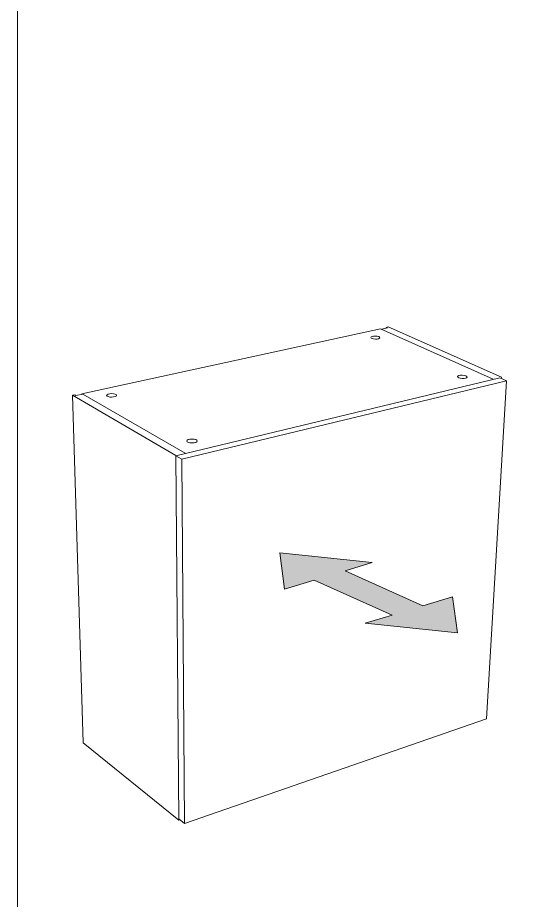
# Model space of a CAD drawing. Header units: metres. Extents: x -11.5 to 7.4, y -3.8 to 5.9.
# Drawn here: x 4.0055 to 4.1546, y -1.1991 to -0.9435 of the extents above; entities that cross this region are included whole.
import ezdxf

# ---------------------------------------------------------------- set-up
doc = ezdxf.new("R2010")
doc.units = ezdxf.units.M
doc.header["$MEASUREMENT"] = 0
doc.layers.add('PDF15_Geometry_Num_Penna__1_Num_Penna__255', color=255, linetype='Continuous', lineweight=18)
doc.layers.add('PDF15_Geometry_Num_Penna__7_Num_Penna__7', color=7, linetype='Continuous', lineweight=18)

msp = doc.modelspace()

# ---------------------------------------------------------------- hatches: boundary and pattern name
at = {"layer": 'PDF15_Geometry_Num_Penna__7_Num_Penna__7', "linetype": 'Continuous', "lineweight": 18}
msp.add_hatch(color=7, dxfattribs=at).paths.add_polyline_path([(4.091437591897206, -1.1064007205556), (4.113983138766766, -1.116529754663029), (4.106168610451746, -1.118892172199547), (4.132931619309275, -1.121674738876724), (4.131504095036037, -1.111232435673188), (4.122941406409142, -1.113822126867665), (4.10039585953958, -1.103691864253976), (4.108209159348343, -1.101330675223719), (4.081446150490811, -1.098543194521504), (4.08287244625779, -1.108990411750077)])

# ---------------------------------------------------------------- linework, layer by layer
at = {"layer": 'PDF15_Geometry_Num_Penna__1_Num_Penna__255', "color": 255, "linetype": 'Continuous', "lineweight": 18, "flags": 128}
msp.add_lwpolyline([(4.091437591897206, -1.1064007205556), (4.113983138766766, -1.116529754663029), (4.106168610451746, -1.118892172199547), (4.132931619309275, -1.121674738876724), (4.131504095036037, -1.111232435673188), (4.122941406409142, -1.113822126867665), (4.10039585953958, -1.103691864253976), (4.108209159348343, -1.101330675223719), (4.081446150490811, -1.098543194521504), (4.08287244625779, -1.108990411750077)], close=True, dxfattribs=at)
at = {"layer": 'PDF15_Geometry_Num_Penna__7_Num_Penna__7', "color": 7, "linetype": 'Continuous', "lineweight": 18, "flags": 128}
for points in [[(4.646284581442618, -1.589829850077015), (4.005532571811129, -1.589829850077015), (4.005532571811129, -0.687892495706194), (4.646284581442618, -0.687892495706194)], [(4.091437591897206, -1.1064007205556), (4.113983138766766, -1.116529754663029), (4.106168610451746, -1.118892172199547), (4.132931619309275, -1.121674738876724), (4.131504095036037, -1.111232435673188), (4.122941406409142, -1.113822126867665), (4.10039585953958, -1.103691864253976), (4.108209159348343, -1.101330675223719), (4.081446150490811, -1.098543194521504), (4.08287244625779, -1.108990411750077)]]:
    msp.add_lwpolyline(points, close=True, dxfattribs=at)
for points in [[(4.110675017111888, -1.033673150008628), (4.024142721729842, -1.052432440587213), (4.024146407248621, -1.052568804781989)], [(4.143296403767854, -1.048213504391733), (4.110674648560009, -1.033672904307375)], [(4.110994674440541, -1.033732978263453), (4.11228706302526, -1.033452878836346)], [(4.11228681732401, -1.03345337023885), (4.112297873880342, -1.033203983468225)], [(4.11228681732401, -1.03345337023885), (4.112670111276891, -1.03337228882574)], [(4.112669497023765, -1.033371797423237), (4.112297259627214, -1.033204720571979)], [(4.112297628179091, -1.033204474870729), (4.112851684502008, -1.033085309763582)], [(4.145648379001166, -1.047604656689654), (4.112852175904512, -1.033086169717963)], [(4.145216436200416, -1.047794829458584), (4.051304503719122, -1.070374774503405)], [(4.147145682429928, -1.048650238366893), (4.145216927602922, -1.047795198010462)], [(4.145626757291003, -1.047975911281196), (4.145648870403669, -1.047604902390907)], [(4.147145682429928, -1.048650238366893), (4.053071587122412, -1.071405859806784), (4.053876258722214, -1.176875579175005)], [(4.141294675669046, -1.146530614617411), (4.147146050981803, -1.048650606918772)], [(4.021425265884405, -1.052888953513146), (4.051303766615368, -1.070280916625199)], [(4.024462379058496, -1.153493788094779), (4.021425511585656, -1.052888953513146)], [(4.02209173053004, -1.052747183890831), (4.021425880137533, -1.052888462110642)], [(4.024428717986991, -1.052510942137178), (4.02242993830321, -1.052942147834171), (4.022092099081918, -1.052746815338953)], [(4.024142598879218, -1.052431826334084), (4.024317046768028, -1.052532563847342)], [(4.024428717986991, -1.052510942137178), (4.05407257402244, -1.06961420627831), (4.05407257402244, -1.069707572754012)], [(4.051304135167245, -1.070281162326451), (4.052242713949301, -1.175959727758742)], [(4.053071341421161, -1.071406351209288), (4.051304749420373, -1.070375634457786)], [(4.141295044220923, -1.146530737468036), (4.053875767319708, -1.176876070577508), (4.052238168476142, -1.175554197842566)], [(4.052592101129429, -1.175839579846587), (4.052241976845547, -1.175959973459993), (4.024462993311626, -1.153494279497282)]]:
    msp.add_lwpolyline(points, dxfattribs=at)
at = {"layer": 'PDF15_Geometry_Num_Penna__7_Num_Penna__7', "color": 7, "linetype": 'Continuous', "lineweight": 18}
for centre, major_axis, ratio in [((4.109152885545932, -1.03617749159184), (-0.001330302692218233, 3.775466481847925e-05), 0.3224883395939169), ((4.134310396938913, -1.047542821932938), (-0.001397566673184691, 6.015703367467944e-05), 0.3372207217809158), ((4.03275484054736, -1.052910773013045), (0.001444494681289932, 1.823142746748552e-05), 0.3464477208535576), ((4.056042578455116, -1.06611789329864), (0.001515500316045859, 1.851729987789596e-06), 0.3655276157549414)]:
    msp.add_ellipse(centre, major_axis=major_axis, ratio=ratio, dxfattribs=at)

doc.saveas('drawing.dxf')
